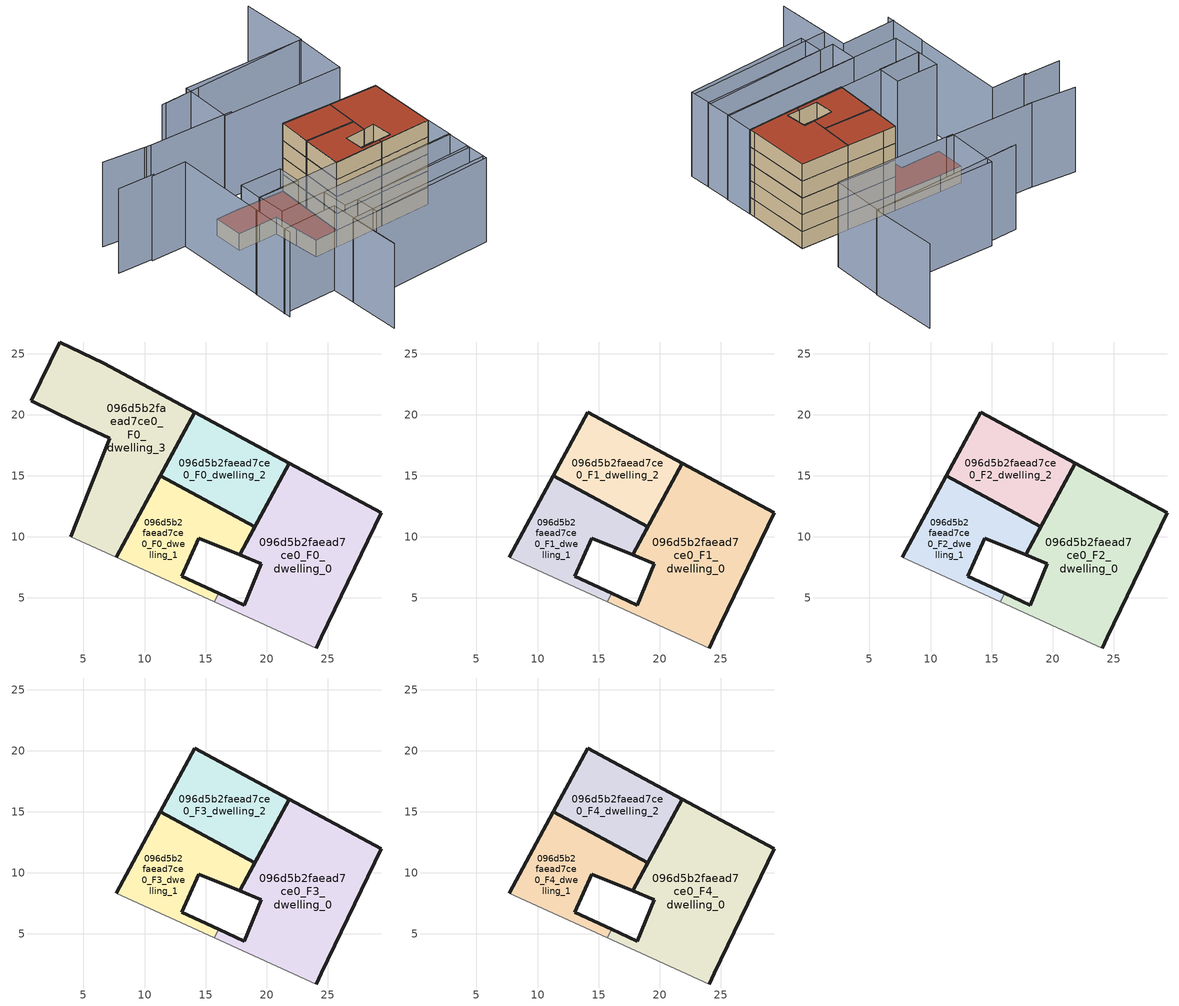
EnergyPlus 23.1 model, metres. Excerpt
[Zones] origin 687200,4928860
096d5b2faead7ce0_F0_dwelling_0
 floor ground (EU_floor_Construction): 24.47,1.76 29.4,11.97 21.85,16.04 17.79,8.51 19.55,7.79 18.16,4.39 16.08,5.36 15.71,4.67 24.05,0.89 z0
 wall outside (EU_wall_Construction): 16.08,5.36 18.16,4.39 19.55,7.79 17.79,8.51 21.85,16.04 29.4,11.97 24.47,1.76 24.05,0.89 z0:3
 wall adiabatic (EU_wall_Construction): 24.05,0.89 15.71,4.67 z0:3
 wall to 096d5b2faead7ce0_F0_dwelling_1 (EU_wall_Construction): 15.71,4.67 16.08,5.36 z0:3
096d5b2faead7ce0_F0_dwelling_1
 floor ground (EU_floor_Construction): 16.08,5.36 13.03,6.78 14.46,9.88 17.79,8.51 19.04,10.83 11.29,15 7.68,8.31 15.71,4.67 z0
 wall outside (EU_wall_Construction): 7.68,8.31 11.29,15 19.03,10.83 / 19.04,10.83 17.79,8.51 14.46,9.88 13.03,6.78 16.08,5.36 z0:3
 wall adiabatic (EU_wall_Construction): 15.71,4.67 7.68,8.31 z0:3
096d5b2faead7ce0_F0_dwelling_2
 floor ground (EU_floor_Construction): 19.04,10.83 21.85,16.04 16.15,19.11 14.1,20.21 11.29,15 z0
 wall outside (EU_wall_Construction): 19.03,10.83 11.29,15 14.1,20.21 16.15,19.11 21.85,16.04 19.04,10.83 z0:3
096d5b2faead7ce0_F0_dwelling_3
 floor ground (EU_floor_Construction): 7.68,8.31 14.1,20.21 6.65,24.23 3.07,25.96 0.71,21.13 4.23,19.41 7.14,18.07 5.47,13.86 3.95,10 z0
 wall outside (EU_wall_Construction): 3.95,10 5.47,13.86 7.14,18.07 4.23,19.41 0.71,21.13 3.07,25.96 6.65,24.23 14.1,20.21 7.68,8.31 z0:3
 wall adiabatic (EU_wall_Construction): 7.68,8.31 3.95,10 z0:3
 roof outside (EU_roof_Construction): 14.1,20.21 7.68,8.31 3.95,10 5.47,13.86 7.14,18.07 4.23,19.41 0.71,21.13 3.07,25.96 6.65,24.23 z3
096d5b2faead7ce0_F1_dwelling_0
 floor to 096d5b2faead7ce0_F0_dwelling_0 (EU_floor_Construction): 24.47,1.76 29.4,11.97 21.85,16.04 17.79,8.51 19.55,7.79 18.16,4.39 16.08,5.36 15.71,4.67 24.05,0.89 z3
 wall outside (EU_wall_Construction): 16.08,5.36 18.16,4.39 19.55,7.79 17.79,8.51 21.85,16.04 29.4,11.97 24.47,1.76 24.05,0.89 z3:6
 wall adiabatic (EU_wall_Construction): 24.05,0.89 15.71,4.67 z3:6
 wall to 096d5b2faead7ce0_F1_dwelling_1 (EU_wall_Construction): 15.71,4.67 16.08,5.36 z3:6
096d5b2faead7ce0_F1_dwelling_1
 floor to 096d5b2faead7ce0_F0_dwelling_1 (EU_floor_Construction): 16.08,5.36 13.03,6.78 14.46,9.88 17.79,8.51 19.03,10.83 11.29,15 7.68,8.31 15.71,4.67 z3
 wall outside (EU_wall_Construction): 7.68,8.31 11.29,15 19.03,10.83 / 19.04,10.83 17.79,8.51 14.46,9.88 13.03,6.78 16.08,5.36 z3:6
 wall adiabatic (EU_wall_Construction): 15.71,4.67 7.68,8.31 z3:6
096d5b2faead7ce0_F1_dwelling_2
 floor to 096d5b2faead7ce0_F0_dwelling_2 (EU_floor_Construction): 19.03,10.83 21.85,16.04 16.15,19.11 14.1,20.21 11.29,15 z3
 wall outside (EU_wall_Construction): 19.03,10.83 11.29,15 14.1,20.21 16.15,19.11 21.85,16.04 19.04,10.83 z3:6
096d5b2faead7ce0_F2_dwelling_0
 floor to 096d5b2faead7ce0_F1_dwelling_0 (EU_floor_Construction): 24.47,1.76 29.4,11.97 21.85,16.04 17.79,8.51 19.55,7.79 18.16,4.39 16.08,5.36 15.71,4.67 24.05,0.89 z6
 wall outside (EU_wall_Construction): 16.08,5.36 18.16,4.39 19.55,7.79 17.79,8.51 21.85,16.04 29.4,11.97 24.47,1.76 24.05,0.89 z6:9
 wall adiabatic (EU_wall_Construction): 24.05,0.89 15.71,4.67 z6:9
 wall to 096d5b2faead7ce0_F2_dwelling_1 (EU_wall_Construction): 15.71,4.67 16.08,5.36 z6:9
096d5b2faead7ce0_F2_dwelling_1
 floor to 096d5b2faead7ce0_F1_dwelling_1 (EU_floor_Construction): 16.08,5.36 13.03,6.78 14.46,9.88 17.79,8.51 19.03,10.83 11.29,15 7.68,8.31 15.71,4.67 z6
 wall outside (EU_wall_Construction): 7.68,8.31 11.29,15 19.03,10.83 / 19.04,10.83 17.79,8.51 14.46,9.88 13.03,6.78 16.08,5.36 z6:9
 wall adiabatic (EU_wall_Construction): 15.71,4.67 7.68,8.31 z6:9
096d5b2faead7ce0_F2_dwelling_2
 floor to 096d5b2faead7ce0_F1_dwelling_2 (EU_floor_Construction): 19.03,10.83 21.85,16.04 16.15,19.11 14.1,20.21 11.29,15 z6
 wall outside (EU_wall_Construction): 19.03,10.83 11.29,15 14.1,20.21 16.15,19.11 21.85,16.04 19.04,10.83 z6:9
096d5b2faead7ce0_F3_dwelling_0
 floor to 096d5b2faead7ce0_F2_dwelling_0 (EU_floor_Construction): 24.47,1.76 29.4,11.97 21.85,16.04 17.79,8.51 19.55,7.79 18.16,4.39 16.08,5.36 15.71,4.67 24.05,0.89 z9
 wall outside (EU_wall_Construction): 16.08,5.36 18.16,4.39 19.55,7.79 17.79,8.51 21.85,16.04 29.4,11.97 24.47,1.76 24.05,0.89 z9:12
 wall adiabatic (EU_wall_Construction): 24.05,0.89 15.71,4.67 z9:12
 wall to 096d5b2faead7ce0_F3_dwelling_1 (EU_wall_Construction): 15.71,4.67 16.08,5.36 z9:12
096d5b2faead7ce0_F3_dwelling_1
 floor to 096d5b2faead7ce0_F2_dwelling_1 (EU_floor_Construction): 16.08,5.36 13.03,6.78 14.46,9.88 17.79,8.51 19.03,10.83 11.29,15 7.68,8.31 15.71,4.67 z9
 wall outside (EU_wall_Construction): 7.68,8.31 11.29,15 19.03,10.83 / 19.04,10.83 17.79,8.51 14.46,9.88 13.03,6.78 16.08,5.36 z9:12
 wall adiabatic (EU_wall_Construction): 15.71,4.67 7.68,8.31 z9:12
096d5b2faead7ce0_F3_dwelling_2
 floor to 096d5b2faead7ce0_F2_dwelling_2 (EU_floor_Construction): 19.03,10.83 21.85,16.04 16.15,19.11 14.1,20.21 11.29,15 z9
 wall outside (EU_wall_Construction): 19.03,10.83 11.29,15 14.1,20.21 16.15,19.11 21.85,16.04 19.04,10.83 z9:12
096d5b2faead7ce0_F4_dwelling_0
 floor to 096d5b2faead7ce0_F3_dwelling_0 (EU_floor_Construction): 24.47,1.76 29.4,11.97 21.85,16.04 17.79,8.51 19.55,7.79 18.16,4.39 16.08,5.36 15.71,4.67 24.05,0.89 z12
 wall outside (EU_wall_Construction): 16.08,5.36 18.16,4.39 19.55,7.79 17.79,8.51 21.85,16.04 29.4,11.97 24.47,1.76 24.05,0.89 z12:15
 wall adiabatic (EU_wall_Construction): 24.05,0.89 15.71,4.67 z12:15
 wall to 096d5b2faead7ce0_F4_dwelling_1 (EU_wall_Construction): 15.71,4.67 16.08,5.36 z12:15
 roof outside (EU_roof_Construction): 29.4,11.97 24.47,1.76 24.05,0.89 15.71,4.67 16.08,5.36 18.16,4.39 19.55,7.79 17.79,8.51 21.85,16.04 z15
096d5b2faead7ce0_F4_dwelling_1
 floor to 096d5b2faead7ce0_F3_dwelling_1 (EU_floor_Construction): 16.08,5.36 13.03,6.78 14.46,9.88 17.79,8.51 19.03,10.83 11.29,15 7.68,8.31 15.71,4.67 z12
 wall outside (EU_wall_Construction): 7.68,8.31 11.29,15 19.03,10.83 / 19.04,10.83 17.79,8.51 14.46,9.88 13.03,6.78 16.08,5.36 z12:15
 wall adiabatic (EU_wall_Construction): 15.71,4.67 7.68,8.31 z12:15
 roof outside (EU_roof_Construction): 19.04,10.83 17.79,8.51 14.46,9.88 13.03,6.78 16.08,5.36 15.71,4.67 7.68,8.31 11.29,15 z15
096d5b2faead7ce0_F4_dwelling_2
 floor to 096d5b2faead7ce0_F3_dwelling_2 (EU_floor_Construction): 19.03,10.83 21.85,16.04 16.15,19.11 14.1,20.21 11.29,15 z12
 wall outside (EU_wall_Construction): 19.03,10.83 11.29,15 14.1,20.21 16.15,19.11 21.85,16.04 19.04,10.83 z12:15
 roof outside (EU_roof_Construction): 21.85,16.04 19.04,10.83 11.29,15 14.1,20.21 16.15,19.11 z15
shading: -8.84,-8.73 -5.06,-0.21 / -5.06,-0.21 18.48,-10.64 / -12.15,7.83 -3.16,3.76 / -3.16,3.76 -8.8,-8.71 / -9.05,13.83 -12.52,6.75 / -12.39,34.9 -6.65,31.83 / -7.16,31.8 -1.5,28.98 / -1.5,28.98 -9.09,13.75 / 41.19,38.37 36.19,27.34 / 36.19,27.34 11.24,38.67 / 13.8,28.46 -0.53,36.13 / 17.68,35.69 11.83,38.3 / 0.41,35.56 -6.82,40.13 / -0.17,1.29 20.05,-7.39 / 20.05,-7.39 18.36,-11.32 / 18.36,-11.32 -1.85,-2.64 / -1.85,-2.64 -0.17,1.29 / -0.39,6.69 21.93,-3.5 / 21.93,-3.5 19.93,-7.89 / 19.93,-7.89 -2.39,2.3 / -2.39,2.3 -0.39,6.69 / -5.69,14.8 24.05,0.89 / 24.05,0.89 21.89,-3.73 / 21.89,-3.73 -7.85,10.18 / -7.85,10.18 -5.69,14.8 / 0.84,11.55 -5.81,14.86 / -5.81,14.86 -3.91,18.68 / -3.91,18.68 2.74,15.37 / 2.74,15.37 0.84,11.55 / 16.9,37.34 36.08,27.38 / 36.08,27.38 31.68,18.91 / 31.68,18.91 12.5,28.87 / 12.5,28.87 16.9,37.34 z0:15
[Building]
EU S2 Campaign: North Axis=0; Terrain=City; Solar Distribution=FullExterior
[Site:Location]
Bologna: Latitude=44.5; Longitude=11.25; Time Zone=1; Elevation=37
[SizingPeriod:WeatherFileDays]
AnnualSizingPeriod: Begin Month=1; Begin Day of Month=1; End Month=12; End Day of Month=31; Day of Week for Start Day=Monday; Use Weather File Daylight Saving Period=No; Use Weather File Rain and Snow Indicators=No
[MATERIAL]
EU_InternalMass_Material: Roughness=MediumRough; Thickness=0.1; Conductivity=1; Density=1800; Specific Heat=900; Thermal Absorptance=0.9; Solar Absorptance=0.7; Visible Absorptance=0.7
[MATERIAL:NOMASS] Roughness=MediumRough; Thermal Absorptance=0.9; Solar Absorptance=0.7; Visible Absorptance=0.7
Name | Thermal Resistance
EU_wall_NoMass | 0.905828
EU_roof_NoMass | 0.37593
EU_floor_NoMass | 0.67114
[CONSTRUCTION]
EU_wall_Construction: EU_wall_NoMass
EU_roof_Construction: EU_roof_NoMass
EU_floor_Construction: EU_floor_NoMass
EU_InternalMass_Construction: EU_InternalMass_Material
[ZONE] Type=1; Multiplier=1; Ceiling Height=autocalculate; Floor Area=autocalculate; Part of Total Floor Area=Yes
Name | Volume
096d5b2faead7ce0_F0_dwelling_0; 096d5b2faead7ce0_F1_dwelling_0; 096d5b2faead7ce0_F2_dwelling_0; 096d5b2faead7ce0_F3_dwelling_0; 096d5b2faead7ce0_F4_dwelling_0 | 312.464
096d5b2faead7ce0_F0_dwelling_1; 096d5b2faead7ce0_F1_dwelling_1; 096d5b2faead7ce0_F2_dwelling_1; 096d5b2faead7ce0_F3_dwelling_1; 096d5b2faead7ce0_F4_dwelling_1 | 156.237
096d5b2faead7ce0_F0_dwelling_2 | 156.258
096d5b2faead7ce0_F1_dwelling_2; 096d5b2faead7ce0_F2_dwelling_2; 096d5b2faead7ce0_F3_dwelling_2; 096d5b2faead7ce0_F4_dwelling_2 | 156.259
096d5b2faead7ce0_F0_dwelling_3 | 312.433
[INTERNALMASS] Construction=EU_InternalMass_Construction
Name | Zone or ZoneList | Surface Area
096d5b2faead7ce0_F0_dwelling_0_EU_InternalMass | 096d5b2faead7ce0_F0_dwelling_0 | 104.155
096d5b2faead7ce0_F0_dwelling_1_EU_InternalMass | 096d5b2faead7ce0_F0_dwelling_1 | 52.0787
096d5b2faead7ce0_F0_dwelling_2_EU_InternalMass | 096d5b2faead7ce0_F0_dwelling_2 | 52.0859
096d5b2faead7ce0_F0_dwelling_3_EU_InternalMass | 096d5b2faead7ce0_F0_dwelling_3 | 104.144
096d5b2faead7ce0_F1_dwelling_0_EU_InternalMass | 096d5b2faead7ce0_F1_dwelling_0 | 104.153
096d5b2faead7ce0_F1_dwelling_1_EU_InternalMass | 096d5b2faead7ce0_F1_dwelling_1 | 104.157
096d5b2faead7ce0_F1_dwelling_2_EU_InternalMass | 096d5b2faead7ce0_F1_dwelling_2 | 104.148
096d5b2faead7ce0_F2_dwelling_0_EU_InternalMass | 096d5b2faead7ce0_F2_dwelling_0 | 104.153
096d5b2faead7ce0_F2_dwelling_1_EU_InternalMass | 096d5b2faead7ce0_F2_dwelling_1 | 104.157
096d5b2faead7ce0_F2_dwelling_2_EU_InternalMass | 096d5b2faead7ce0_F2_dwelling_2 | 104.148
096d5b2faead7ce0_F3_dwelling_0_EU_InternalMass | 096d5b2faead7ce0_F3_dwelling_0 | 104.153
096d5b2faead7ce0_F3_dwelling_1_EU_InternalMass | 096d5b2faead7ce0_F3_dwelling_1 | 104.157
096d5b2faead7ce0_F3_dwelling_2_EU_InternalMass | 096d5b2faead7ce0_F3_dwelling_2 | 104.148
096d5b2faead7ce0_F4_dwelling_0_EU_InternalMass | 096d5b2faead7ce0_F4_dwelling_0 | 104.153
096d5b2faead7ce0_F4_dwelling_1_EU_InternalMass | 096d5b2faead7ce0_F4_dwelling_1 | 104.157
096d5b2faead7ce0_F4_dwelling_2_EU_InternalMass | 096d5b2faead7ce0_F4_dwelling_2 | 104.148
[OTHEREQUIPMENT] Fuel Type=Electricity; Design Level Calculation Method=Watts/Area; Power per Zone Floor Area=1; Fraction Latent=0; Fraction Radiant=0; Fraction Lost=0; Carbon Dioxide Generation Rate=0; EndUse Subcategory=EU_Step8_InternalGains
Name | Zone or ZoneList or Space or SpaceList | Schedule
EU_Step8_InternalGain_096d5b2faead7ce0_F0_dwelling_0_f000 | 096d5b2faead7ce0_F0_dwelling_0 | EU_Step8_GainSchedule_096d5b2faead7ce0_F0_dwelling_0_f000
EU_Step8_InternalGain_096d5b2faead7ce0_F0_dwelling_1_f000 | 096d5b2faead7ce0_F0_dwelling_1 | EU_Step8_GainSchedule_096d5b2faead7ce0_F0_dwelling_1_f000
EU_Step8_InternalGain_096d5b2faead7ce0_F0_dwelling_2_f000 | 096d5b2faead7ce0_F0_dwelling_2 | EU_Step8_GainSchedule_096d5b2faead7ce0_F0_dwelling_2_f000
EU_Step8_InternalGain_096d5b2faead7ce0_F0_dwelling_3_f000 | 096d5b2faead7ce0_F0_dwelling_3 | EU_Step8_GainSchedule_096d5b2faead7ce0_F0_dwelling_3_f000
EU_Step8_InternalGain_096d5b2faead7ce0_F1_dwelling_0_f000 | 096d5b2faead7ce0_F1_dwelling_0 | EU_Step8_GainSchedule_096d5b2faead7ce0_F1_dwelling_0_f000
EU_Step8_InternalGain_096d5b2faead7ce0_F1_dwelling_1_f000 | 096d5b2faead7ce0_F1_dwelling_1 | EU_Step8_GainSchedule_096d5b2faead7ce0_F1_dwelling_1_f000
EU_Step8_InternalGain_096d5b2faead7ce0_F1_dwelling_2_f000 | 096d5b2faead7ce0_F1_dwelling_2 | EU_Step8_GainSchedule_096d5b2faead7ce0_F1_dwelling_2_f000
EU_Step8_InternalGain_096d5b2faead7ce0_F2_dwelling_0_f000 | 096d5b2faead7ce0_F2_dwelling_0 | EU_Step8_GainSchedule_096d5b2faead7ce0_F2_dwelling_0_f000
EU_Step8_InternalGain_096d5b2faead7ce0_F2_dwelling_1_f000 | 096d5b2faead7ce0_F2_dwelling_1 | EU_Step8_GainSchedule_096d5b2faead7ce0_F2_dwelling_1_f000
EU_Step8_InternalGain_096d5b2faead7ce0_F2_dwelling_2_f000 | 096d5b2faead7ce0_F2_dwelling_2 | EU_Step8_GainSchedule_096d5b2faead7ce0_F2_dwelling_2_f000
EU_Step8_InternalGain_096d5b2faead7ce0_F3_dwelling_0_f000 | 096d5b2faead7ce0_F3_dwelling_0 | EU_Step8_GainSchedule_096d5b2faead7ce0_F3_dwelling_0_f000
EU_Step8_InternalGain_096d5b2faead7ce0_F3_dwelling_1_f000 | 096d5b2faead7ce0_F3_dwelling_1 | EU_Step8_GainSchedule_096d5b2faead7ce0_F3_dwelling_1_f000
EU_Step8_InternalGain_096d5b2faead7ce0_F3_dwelling_2_f000 | 096d5b2faead7ce0_F3_dwelling_2 | EU_Step8_GainSchedule_096d5b2faead7ce0_F3_dwelling_2_f000
EU_Step8_InternalGain_096d5b2faead7ce0_F4_dwelling_0_f000 | 096d5b2faead7ce0_F4_dwelling_0 | EU_Step8_GainSchedule_096d5b2faead7ce0_F4_dwelling_0_f000
EU_Step8_InternalGain_096d5b2faead7ce0_F4_dwelling_1_f000 | 096d5b2faead7ce0_F4_dwelling_1 | EU_Step8_GainSchedule_096d5b2faead7ce0_F4_dwelling_1_f000
EU_Step8_InternalGain_096d5b2faead7ce0_F4_dwelling_2_f000 | 096d5b2faead7ce0_F4_dwelling_2 | EU_Step8_GainSchedule_096d5b2faead7ce0_F4_dwelling_2_f000
[ZONEVENTILATION:DESIGNFLOWRATE] Schedule=EU_AlwaysOn; Design Flow Rate Calculation Method=AirChanges/Hour; Air Changes per Hour=0.73129; Ventilation Type=Natural; Fan Pressure Rise=0; Fan Total Efficiency=1; Constant Term Coefficient=1; Temperature Term Coefficient=0; Velocity Term Coefficient=0; Velocity Squared Term Coefficient=0; Minimum Indoor Temperature=-100; Maximum Indoor Temperature=100; Delta Temperature=-100; Minimum Outdoor Temperature=-100; Maximum Outdoor Temperature=100; Maximum Wind Speed=40
Name | Zone or ZoneList or Space or SpaceList
EU_ConstantAir_096d5b2faead7ce0_F0_dwelling_0 | 096d5b2faead7ce0_F0_dwelling_0
EU_ConstantAir_096d5b2faead7ce0_F0_dwelling_1 | 096d5b2faead7ce0_F0_dwelling_1
EU_ConstantAir_096d5b2faead7ce0_F0_dwelling_2 | 096d5b2faead7ce0_F0_dwelling_2
EU_ConstantAir_096d5b2faead7ce0_F0_dwelling_3 | 096d5b2faead7ce0_F0_dwelling_3
EU_ConstantAir_096d5b2faead7ce0_F1_dwelling_0 | 096d5b2faead7ce0_F1_dwelling_0
EU_ConstantAir_096d5b2faead7ce0_F1_dwelling_1 | 096d5b2faead7ce0_F1_dwelling_1
EU_ConstantAir_096d5b2faead7ce0_F1_dwelling_2 | 096d5b2faead7ce0_F1_dwelling_2
EU_ConstantAir_096d5b2faead7ce0_F2_dwelling_0 | 096d5b2faead7ce0_F2_dwelling_0
EU_ConstantAir_096d5b2faead7ce0_F2_dwelling_1 | 096d5b2faead7ce0_F2_dwelling_1
EU_ConstantAir_096d5b2faead7ce0_F2_dwelling_2 | 096d5b2faead7ce0_F2_dwelling_2
EU_ConstantAir_096d5b2faead7ce0_F3_dwelling_0 | 096d5b2faead7ce0_F3_dwelling_0
EU_ConstantAir_096d5b2faead7ce0_F3_dwelling_1 | 096d5b2faead7ce0_F3_dwelling_1
EU_ConstantAir_096d5b2faead7ce0_F3_dwelling_2 | 096d5b2faead7ce0_F3_dwelling_2
EU_ConstantAir_096d5b2faead7ce0_F4_dwelling_0 | 096d5b2faead7ce0_F4_dwelling_0
EU_ConstantAir_096d5b2faead7ce0_F4_dwelling_1 | 096d5b2faead7ce0_F4_dwelling_1
EU_ConstantAir_096d5b2faead7ce0_F4_dwelling_2 | 096d5b2faead7ce0_F4_dwelling_2
[HVACTEMPLATE:THERMOSTAT] Constant Heating Setpoint=20; Constant Cooling Setpoint=50
EU_HeatOnly_096d5b2faead7ce0_F0_dwelling_0; EU_HeatOnly_096d5b2faead7ce0_F0_dwelling_1; EU_HeatOnly_096d5b2faead7ce0_F0_dwelling_2; EU_HeatOnly_096d5b2faead7ce0_F0_dwelling_3; EU_HeatOnly_096d5b2faead7ce0_F1_dwelling_0; EU_HeatOnly_096d5b2faead7ce0_F1_dwelling_1; EU_HeatOnly_096d5b2faead7ce0_F1_dwelling_2; EU_HeatOnly_096d5b2faead7ce0_F2_dwelling_0; EU_HeatOnly_096d5b2faead7ce0_F2_dwelling_1; EU_HeatOnly_096d5b2faead7ce0_F2_dwelling_2; EU_HeatOnly_096d5b2faead7ce0_F3_dwelling_0; EU_HeatOnly_096d5b2faead7ce0_F3_dwelling_1; EU_HeatOnly_096d5b2faead7ce0_F3_dwelling_2; EU_HeatOnly_096d5b2faead7ce0_F4_dwelling_0; EU_HeatOnly_096d5b2faead7ce0_F4_dwelling_1; EU_HeatOnly_096d5b2faead7ce0_F4_dwelling_2
[HVACTEMPLATE:ZONE:IDEALLOADSAIRSYSTEM] System Availability Schedule=EU_AlwaysOn; Maximum Heating Supply Air Temperature=50; Minimum Cooling Supply Air Temperature=13; Maximum Heating Supply Air Humidity Ratio=0.0156; Minimum Cooling Supply Air Humidity Ratio=0.0077; Heating Limit=NoLimit; Cooling Limit=NoLimit; Heating Availability Schedule=EU_AlwaysOn; Cooling Availability Schedule=EU_CoolingOff; Dehumidification Control Type=ConstantSensibleHeatRatio; Cooling Sensible Heat Ratio=0.7; Dehumidification Setpoint=60; Humidification Control Type=None; Humidification Setpoint=30; Outdoor Air Method=None; Outdoor Air Flow Rate per Person=0.00944; Outdoor Air Flow Rate per Zone Floor Area=0; Outdoor Air Flow Rate per Zone=0; Demand Controlled Ventilation Type=None; Outdoor Air Economizer Type=NoEconomizer; Heat Recovery Type=None; Sensible Heat Recovery Effectiveness=0.7; Latent Heat Recovery Effectiveness=0.65
Name | Template Thermostat
096d5b2faead7ce0_F0_dwelling_0 | EU_HeatOnly_096d5b2faead7ce0_F0_dwelling_0
096d5b2faead7ce0_F0_dwelling_1 | EU_HeatOnly_096d5b2faead7ce0_F0_dwelling_1
096d5b2faead7ce0_F0_dwelling_2 | EU_HeatOnly_096d5b2faead7ce0_F0_dwelling_2
096d5b2faead7ce0_F0_dwelling_3 | EU_HeatOnly_096d5b2faead7ce0_F0_dwelling_3
096d5b2faead7ce0_F1_dwelling_0 | EU_HeatOnly_096d5b2faead7ce0_F1_dwelling_0
096d5b2faead7ce0_F1_dwelling_1 | EU_HeatOnly_096d5b2faead7ce0_F1_dwelling_1
096d5b2faead7ce0_F1_dwelling_2 | EU_HeatOnly_096d5b2faead7ce0_F1_dwelling_2
096d5b2faead7ce0_F2_dwelling_0 | EU_HeatOnly_096d5b2faead7ce0_F2_dwelling_0
096d5b2faead7ce0_F2_dwelling_1 | EU_HeatOnly_096d5b2faead7ce0_F2_dwelling_1
096d5b2faead7ce0_F2_dwelling_2 | EU_HeatOnly_096d5b2faead7ce0_F2_dwelling_2
096d5b2faead7ce0_F3_dwelling_0 | EU_HeatOnly_096d5b2faead7ce0_F3_dwelling_0
096d5b2faead7ce0_F3_dwelling_1 | EU_HeatOnly_096d5b2faead7ce0_F3_dwelling_1
096d5b2faead7ce0_F3_dwelling_2 | EU_HeatOnly_096d5b2faead7ce0_F3_dwelling_2
096d5b2faead7ce0_F4_dwelling_0 | EU_HeatOnly_096d5b2faead7ce0_F4_dwelling_0
096d5b2faead7ce0_F4_dwelling_1 | EU_HeatOnly_096d5b2faead7ce0_F4_dwelling_1
096d5b2faead7ce0_F4_dwelling_2 | EU_HeatOnly_096d5b2faead7ce0_F4_dwelling_2
[SIZING:ZONE] Zone Cooling Design Supply Air Temperature Input Method=SupplyAirTemperature; Zone Cooling Design Supply Air Temperature=13; Zone Heating Design Supply Air Temperature Input Method=SupplyAirTemperature; Zone Heating Design Supply Air Temperature=50; Zone Cooling Design Supply Air Humidity Ratio=0.008; Zone Heating Design Supply Air Humidity Ratio=0.008; Cooling Design Air Flow Method=DesignDay; Cooling Design Air Flow Rate=0; Cooling Minimum Air Flow per Zone Floor Area=0.000762; Cooling Minimum Air Flow=0; Cooling Minimum Air Flow Fraction=0.2; Heating Design Air Flow Method=DesignDay; Heating Design Air Flow Rate=0; Heating Maximum Air Flow per Zone Floor Area=0.002032; Heating Maximum Air Flow=0.141576; Heating Maximum Air Flow Fraction=0.3; Account for Dedicated Outdoor Air System=No; Dedicated Outdoor Air System Control Strategy=NeutralSupplyAir; Dedicated Outdoor Air Low Setpoint Temperature for Design=autosize; Dedicated Outdoor Air High Setpoint Temperature for Design=autosize; Zone Load Sizing Method=Sensible Load Only No Latent Load; Zone Latent Cooling Design Supply Air Humidity Ratio Input Method=HumidityRatioDifference; Zone Cooling Design Supply Air Humidity Ratio Difference=0.005; Zone Latent Heating Design Supply Air Humidity Ratio Input Method=HumidityRatioDifference; Zone Humidification Design Supply Air Humidity Ratio Difference=0.005
096d5b2faead7ce0_F0_dwelling_0; 096d5b2faead7ce0_F0_dwelling_1; 096d5b2faead7ce0_F0_dwelling_2; 096d5b2faead7ce0_F0_dwelling_3; 096d5b2faead7ce0_F1_dwelling_0; 096d5b2faead7ce0_F1_dwelling_1; 096d5b2faead7ce0_F1_dwelling_2; 096d5b2faead7ce0_F2_dwelling_0; 096d5b2faead7ce0_F2_dwelling_1; 096d5b2faead7ce0_F2_dwelling_2; 096d5b2faead7ce0_F3_dwelling_0; 096d5b2faead7ce0_F3_dwelling_1; 096d5b2faead7ce0_F3_dwelling_2; 096d5b2faead7ce0_F4_dwelling_0; 096d5b2faead7ce0_F4_dwelling_1; 096d5b2faead7ce0_F4_dwelling_2
[SCHEDULE:CONSTANT]
Name | Hourly Value
EU_AlwaysOn | 1
EU_CoolingOff | 0
[SCHEDULE:FILE] Column Number=1; Rows to Skip at Top=0; Number of Hours of Data=8760; Column Separator=Comma; Interpolate to Timestep=No; Minutes per Item=60; Adjust Schedule for Daylight Savings=Yes
Name | File
EU_Step8_GainSchedule_096d5b2faead7ce0_F0_dwelling_0_f000 | ../../schedules/096d5b2faead7ce0/096d5b2faead7ce0_F0_dwelling_0_f000_gain.csv
EU_Step8_GainSchedule_096d5b2faead7ce0_F0_dwelling_1_f000 | ../../schedules/096d5b2faead7ce0/096d5b2faead7ce0_F0_dwelling_1_f000_gain.csv
EU_Step8_GainSchedule_096d5b2faead7ce0_F0_dwelling_2_f000 | ../../schedules/096d5b2faead7ce0/096d5b2faead7ce0_F0_dwelling_2_f000_gain.csv
EU_Step8_GainSchedule_096d5b2faead7ce0_F0_dwelling_3_f000 | ../../schedules/096d5b2faead7ce0/096d5b2faead7ce0_F0_dwelling_3_f000_gain.csv
EU_Step8_GainSchedule_096d5b2faead7ce0_F1_dwelling_0_f000 | ../../schedules/096d5b2faead7ce0/096d5b2faead7ce0_F1_dwelling_0_f000_gain.csv
EU_Step8_GainSchedule_096d5b2faead7ce0_F1_dwelling_1_f000 | ../../schedules/096d5b2faead7ce0/096d5b2faead7ce0_F1_dwelling_1_f000_gain.csv
EU_Step8_GainSchedule_096d5b2faead7ce0_F1_dwelling_2_f000 | ../../schedules/096d5b2faead7ce0/096d5b2faead7ce0_F1_dwelling_2_f000_gain.csv
EU_Step8_GainSchedule_096d5b2faead7ce0_F2_dwelling_0_f000 | ../../schedules/096d5b2faead7ce0/096d5b2faead7ce0_F2_dwelling_0_f000_gain.csv
EU_Step8_GainSchedule_096d5b2faead7ce0_F2_dwelling_1_f000 | ../../schedules/096d5b2faead7ce0/096d5b2faead7ce0_F2_dwelling_1_f000_gain.csv
EU_Step8_GainSchedule_096d5b2faead7ce0_F2_dwelling_2_f000 | ../../schedules/096d5b2faead7ce0/096d5b2faead7ce0_F2_dwelling_2_f000_gain.csv
EU_Step8_GainSchedule_096d5b2faead7ce0_F3_dwelling_0_f000 | ../../schedules/096d5b2faead7ce0/096d5b2faead7ce0_F3_dwelling_0_f000_gain.csv
EU_Step8_GainSchedule_096d5b2faead7ce0_F3_dwelling_1_f000 | ../../schedules/096d5b2faead7ce0/096d5b2faead7ce0_F3_dwelling_1_f000_gain.csv
EU_Step8_GainSchedule_096d5b2faead7ce0_F3_dwelling_2_f000 | ../../schedules/096d5b2faead7ce0/096d5b2faead7ce0_F3_dwelling_2_f000_gain.csv
EU_Step8_GainSchedule_096d5b2faead7ce0_F4_dwelling_0_f000 | ../../schedules/096d5b2faead7ce0/096d5b2faead7ce0_F4_dwelling_0_f000_gain.csv
EU_Step8_GainSchedule_096d5b2faead7ce0_F4_dwelling_1_f000 | ../../schedules/096d5b2faead7ce0/096d5b2faead7ce0_F4_dwelling_1_f000_gain.csv
EU_Step8_GainSchedule_096d5b2faead7ce0_F4_dwelling_2_f000 | ../../schedules/096d5b2faead7ce0/096d5b2faead7ce0_F4_dwelling_2_f000_gain.csv
